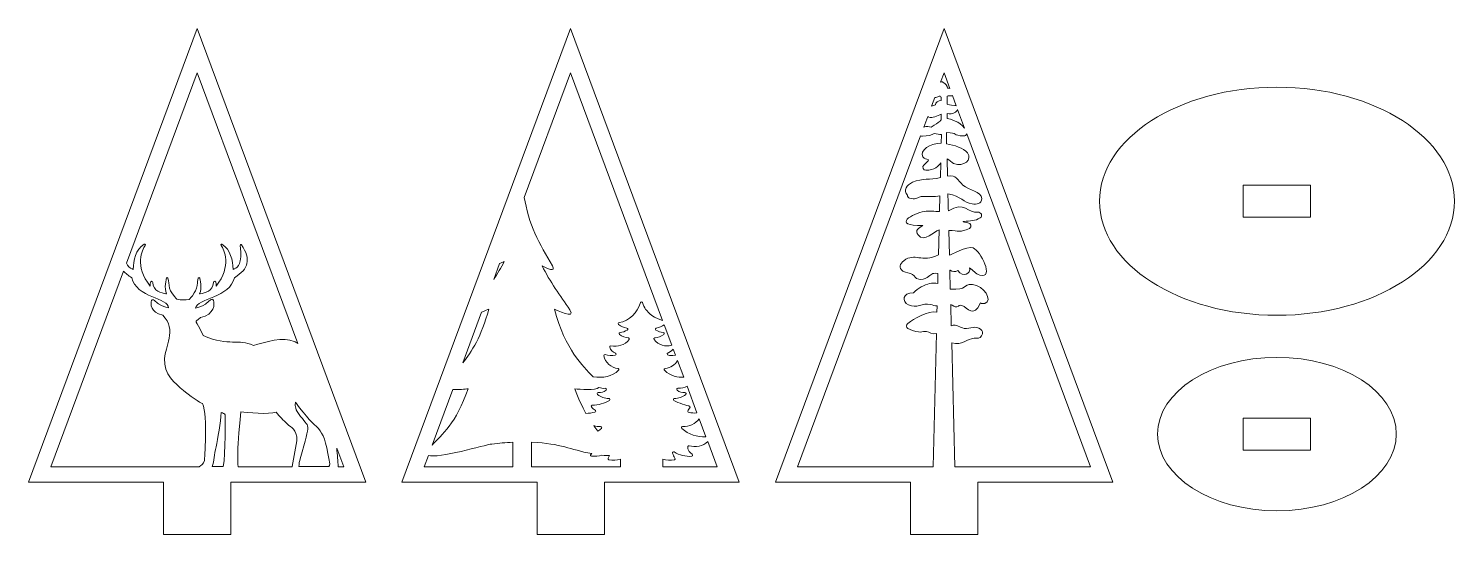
# Model space of a CAD drawing. Header units: inches. Extents: x 0 to 424, y -471 to -321.
import ezdxf

# ---------------------------------------------------------------- set-up
doc = ezdxf.new("R2010")
doc.units = ezdxf.units.IN
doc.header["$MEASUREMENT"] = 0
doc.layers.add('_U+0421_U+043B_U+043E_U+0439 1', color=7, linetype='Continuous')

msp = doc.modelspace()

# ---------------------------------------------------------------- linework, layer by layer
at = {"layer": '_U+0421_U+043B_U+043E_U+0439 1', "color": 1, "lineweight": 5, "true_color": 0xff1200}
for points in [[(0, -455.79), (40.06, -455.79), (40.06, -471.31), (60.06, -471.31), (60.06, -455.79), (100.23, -455.79), (50.12, -321.07), (0, -455.79)], [(161.05, -321.07), (110.94, -455.79), (151.1, -455.79), (151.1, -471.31), (171.11, -471.31), (171.11, -455.79), (211.17, -455.79), (161.05, -321.07)], [(271.99, -321.07), (221.88, -455.79), (262.04, -455.79), (262.04, -471.31), (282.05, -471.31), (282.05, -455.79), (322.11, -455.79), (271.99, -321.07)], [(380.91, -367.59), (360.91, -367.59), (360.91, -377.12), (380.91, -377.12), (380.91, -367.59)], [(380.91, -436.74), (360.91, -436.74), (360.91, -446.26), (380.91, -446.26), (380.91, -436.74)]]:
    msp.add_lwpolyline(points, dxfattribs=at)
for points, knots in [([(50.12, -334.23), (50.12, -334.23), (80.01, -414.59), (80.01, -414.59), (79.66, -414.39), (79.29, -414.2), (78.91, -414.01), (75.92, -412.5), (70.18, -414.16), (66.81, -415.21), (62.23, -412.89), (59.95, -415.72), (51.86, -412.24), (49.52, -406.92), (49.12, -408.81), (51.05, -406.87), (55.36, -405.98), (55.34, -402.81), (54.93, -401.79), (54.51, -400.76), (53.52, -402.35), (52.55, -402.92), (51.2, -403.74), (50.59, -403.9), (49.64, -404.12), (49.96, -401.21), (60, -400.96), (61.16, -395.06), (63.37, -393.71), (64.56, -392.36), (64.9, -390.81), (65.25, -389.24), (64.73, -387.44), (63.32, -385.31), (63.26, -385.23), (63.15, -385.19), (63.06, -385.23), (62.96, -385.26), (62.9, -385.36), (62.91, -385.46), (63.47, -391.22), (62.37, -391.8), (61.11, -392.47), (61, -392.52), (60.9, -392.57), (60.8, -392.63), (60.64, -389.82), (60.07, -386.81), (57.48, -385.13), (57.4, -385.07), (57.28, -385.08), (57.21, -385.16), (57.08, -385.29), (57.17, -385.43), (57.21, -385.49), (58.09, -386.81), (60.5, -391.51), (55.71, -397.55), (55.76, -396.35), (55.56, -396.15), (55.33, -396.13), (55.12, -396.1), (54.97, -396.3), (54.95, -396.49), (54.74, -399.17), (52.41, -399.58), (51.02, -399.82), (50.95, -399.83), (50.88, -399.84), (50.82, -399.85), (51.67, -398.17), (50.91, -395.33), (50.88, -395.2), (50.86, -395.11), (50.78, -395.05), (50.7, -395.04), (50.29, -394.99), (50.19, -396.2), (50.18, -396.61), (50.16, -397.69), (49.84, -398.73), (49.25, -399.6), (48.42, -400.83), (47.85, -401.4), (47.7, -401.54), (46.45, -401.81), (45.36, -401.66), (44.09, -401.48), (43.79, -401.18), (43.18, -400.45), (42.61, -399.6), (42.02, -398.73), (41.69, -397.69), (41.67, -396.61), (41.65, -395.61), (41.4, -395.18), (41.38, -395.14), (41.33, -395.06), (41.25, -395.03), (41.16, -395.04), (41.07, -395.05), (41, -395.11), (40.98, -395.2), (40.94, -395.33), (40.19, -398.17), (41.04, -399.85), (40.97, -399.84), (40.9, -399.83), (40.84, -399.82), (39.44, -399.58), (37.11, -399.17), (36.9, -396.5), (36.89, -396.37), (36.82, -396.22), (36.68, -396.16), (36.58, -396.11), (36.47, -396.12), (36.39, -396.18), (36.3, -396.25), (36.1, -396.38), (36.15, -397.55), (31.36, -391.51), (33.77, -386.81), (34.64, -385.49), (34.68, -385.43), (34.78, -385.28), (34.65, -385.16), (34.58, -385.08), (34.46, -385.07), (34.37, -385.13), (31.78, -386.81), (31.22, -389.82), (31.06, -392.63), (30.95, -392.57), (30.85, -392.52), (30.75, -392.47), (30.08, -392.11), (29.46, -391.78), (29.11, -390.71), (29.11, -390.71), (50.12, -334.23), (50.12, -334.23)], [0, 0, 0, 0, 1, 1, 1, 2, 2, 2, 3, 3, 3, 4, 4, 4, 5, 5, 5, 6, 6, 6, 7, 7, 7, 8, 8, 8, 9, 9, 9, 10, 10, 10, 11, 11, 11, 12, 12, 12, 13, 13, 13, 14, 14, 14, 15, 15, 15, 16, 16, 16, 17, 17, 17, 18, 18, 18, 19, 19, 19, 20, 20, 20, 21, 21, 21, 22, 22, 22, 23, 23, 23, 24, 24, 24, 25, 25, 25, 26, 26, 26, 27, 27, 27, 28, 28, 28, 29, 29, 29, 30, 30, 30, 31, 31, 31, 32, 32, 32, 33, 33, 33, 34, 34, 34, 35, 35, 35, 36, 36, 36, 37, 37, 37, 38, 38, 38, 39, 39, 39, 40, 40, 40, 41, 41, 41, 42, 42, 42, 43, 43, 43, 44, 44, 44, 45, 45, 45, 46, 46, 46, 47, 47, 47, 47]), ([(183.35, -404.46), (182.98, -403.84), (182.68, -403.16), (182.44, -402.45), (182.35, -402.16), (181.94, -402.16), (181.84, -402.45), (180.85, -405.45), (178.59, -407.93), (175.48, -408.4), (175.2, -408.44), (175.11, -408.78), (175.33, -408.96), (176.04, -409.53), (176.87, -409.88), (177.76, -410.03), (178.05, -410.07), (178.13, -410.45), (177.89, -410.6), (177.24, -411.02), (176.51, -411.27), (175.75, -411.34), (175.46, -411.36), (175.35, -411.72), (175.58, -411.9), (176.35, -412.5), (177.26, -412.82), (178.22, -412.9), (178.48, -412.92), (178.61, -413.22), (178.45, -413.41), (177.14, -415.06), (175.05, -415.75), (173.05, -415.3), (172.81, -415.24), (172.6, -415.47), (172.68, -415.7), (172.94, -416.51), (173.58, -417.09), (174.38, -417.43), (174.66, -417.55), (174.62, -417.97), (174.32, -418.03), (173.31, -418.25), (172.28, -418.18), (171.33, -417.86), (171.1, -417.78), (170.87, -417.98), (170.92, -418.22), (171.33, -420.24), (173.05, -421.83), (175.14, -422.03), (175.41, -422.06), (175.52, -422.39), (175.33, -422.57), (173.29, -424.55), (170.79, -424.85), (167.73, -424.52), (164.62, -421.17), (159.53, -416.54), (156.24, -404.43), (156.64, -404.53), (162.79, -407.64), (160.81, -404.6), (158.04, -400.39), (154.86, -396.28), (152.57, -391.5), (154.02, -392.29), (156.85, -393.59), (155.64, -391.56), (153.78, -388.44), (152.03, -385.2), (150.41, -381.84), (149, -378.9), (147.94, -374.48), (147.29, -371.23), (147.29, -371.23), (161.05, -334.23), (161.05, -334.23), (161.05, -334.23), (188.4, -407.73), (188.4, -407.73), (184.45, -406.73), (183.78, -404.64), (183.35, -404.46)], [0, 0, 0, 0, 1, 1, 1, 2, 2, 2, 3, 3, 3, 4, 4, 4, 5, 5, 5, 6, 6, 6, 7, 7, 7, 8, 8, 8, 9, 9, 9, 10, 10, 10, 11, 11, 11, 12, 12, 12, 13, 13, 13, 14, 14, 14, 15, 15, 15, 16, 16, 16, 17, 17, 17, 18, 18, 18, 19, 19, 19, 20, 20, 20, 21, 21, 21, 22, 22, 22, 23, 23, 23, 24, 24, 24, 25, 25, 25, 26, 26, 26, 27, 27, 27, 28, 28, 28, 28]), ([(271.78, -337.05), (271.49, -336.86), (271.2, -336.87), (270.96, -336.99), (270.96, -336.99), (271.99, -334.23), (271.99, -334.23), (271.99, -334.23), (273.71, -338.85), (273.71, -338.85), (273.5, -338.79), (273.28, -338.75), (273.05, -338.75), (273.07, -338.13), (272.29, -337.4), (271.78, -337.05)], [0, 0, 0, 0, 1, 1, 1, 2, 2, 2, 3, 3, 3, 4, 4, 4, 5, 5, 5, 5]), ([(423.65, -372.36), (423.65, -391.06), (400.03, -406.22), (370.91, -406.22), (341.78, -406.22), (318.17, -391.06), (318.17, -372.36), (318.17, -353.65), (341.78, -338.49), (370.91, -338.49), (400.03, -338.49), (423.65, -353.65), (423.65, -372.36)], [0, 0, 0, 0, 1, 1, 1, 2, 2, 2, 3, 3, 3, 4, 4, 4, 4]), ([(269.26, -341.57), (269.59, -341.6), (270.11, -341.47), (270.51, -341.17), (270.71, -341), (270.93, -341.29), (271.15, -341.46), (271.15, -341.46), (271.15, -342.41), (271.15, -342.41), (270.38, -342.51), (269.29, -342.92), (269.48, -343.76), (269.05, -343.82), (268.65, -343.97), (268.29, -344.17), (268.29, -344.17), (269.26, -341.57), (269.26, -341.57)], [0, 0, 0, 0, 1, 1, 1, 2, 2, 2, 3, 3, 3, 4, 4, 4, 5, 5, 5, 6, 6, 6, 6]), ([(274.49, -340.95), (274.49, -340.95), (275.64, -344.03), (275.64, -344.03), (275.52, -343.97), (275.39, -343.92), (275.22, -343.9), (273.72, -343.72), (273.13, -343.63), (272.92, -343.53), (272.92, -343.53), (272.92, -341.14), (272.92, -341.14), (273.29, -341.08), (273.67, -341.05), (274.06, -341.07), (274.22, -341.07), (274.36, -341.03), (274.49, -340.95)], [0, 0, 0, 0, 1, 1, 1, 2, 2, 2, 3, 3, 3, 4, 4, 4, 5, 5, 5, 6, 6, 6, 6]), ([(267.17, -347.18), (267.26, -347.25), (267.36, -347.3), (267.48, -347.35), (268.5, -347.76), (270.06, -347.02), (271.15, -346.47), (271.15, -346.47), (271.15, -348.24), (271.15, -348.24), (270.94, -348.45), (270.87, -348.66), (268.14, -350.33), (267.66, -350.35), (266.78, -349.83), (266.01, -350.32), (266.01, -350.32), (267.17, -347.18), (267.17, -347.18)], [0, 0, 0, 0, 1, 1, 1, 2, 2, 2, 3, 3, 3, 4, 4, 4, 5, 5, 5, 6, 6, 6, 6]), ([(276.04, -345.1), (276.04, -345.1), (278.09, -350.61), (278.09, -350.61), (276.64, -348.68), (273.94, -347.96), (272.92, -347.79), (272.92, -347.79), (272.92, -346.34), (272.92, -346.34), (274.66, -346.6), (275.76, -345.84), (276.04, -345.1)], [0, 0, 0, 0, 1, 1, 1, 2, 2, 2, 3, 3, 3, 4, 4, 4, 4]), ([(271.17, -355.09), (267.74, -355.09), (264.62, -357.32), (265.73, -359.14), (266.61, -360.56), (268.78, -359.14), (265.97, -361.62), (265.39, -362.15), (265.85, -363.18), (266.62, -363.17), (268.97, -363.13), (270.55, -361.88), (271.02, -360.94), (271.02, -360.94), (270.91, -365.35), (270.91, -365.35), (267.73, -366.18), (265.67, -365.37), (262.65, -366.73), (260.92, -367.51), (259.7, -369.17), (261.11, -370.58), (261.11, -371.01), (261.44, -371.4), (261.78, -371.46), (263.61, -371.75), (263.54, -371.64), (265.19, -370.92), (266.55, -370.9), (269.37, -371.13), (270.77, -370.79), (270.77, -370.79), (270.65, -375.42), (270.65, -375.42), (269.16, -375.38), (267.7, -375.18), (266.16, -375.38), (262.74, -375.83), (256.17, -379.76), (265.66, -379.56), (264.45, -380.28), (263.21, -381.05), (264.28, -382.37), (266.24, -384.77), (268.94, -381.31), (270.52, -380.81), (270.52, -380.81), (270.33, -388.24), (270.33, -388.24), (265.24, -390.81), (263.42, -387.45), (260.07, -390.02), (258.87, -390.94), (258.35, -392.17), (259.79, -393.1), (260.69, -393.67), (261.83, -393.6), (262.66, -394.13), (263.48, -394.65), (263.29, -395.28), (264.48, -395.51), (265.37, -395.69), (266.16, -395.4), (266.94, -394.96), (268.42, -394.12), (268.1, -393.62), (270.18, -393.79), (270.18, -393.79), (270.11, -396.78), (270.11, -396.78), (269.33, -396.61), (268.5, -396.6), (267.67, -396.8), (266.35, -397.11), (264.1, -398.17), (262.94, -399.53), (259.54, -399.63), (259.42, -402.06), (261.45, -403.14), (263.72, -404.34), (265.68, -402.43), (267.95, -403.02), (268.63, -403.19), (269.3, -403.39), (269.94, -403.42), (269.94, -403.42), (269.89, -405.27), (269.89, -405.27), (267.21, -404.66), (262.86, -407.43), (261.27, -408.63), (260.79, -408.98), (260.57, -409.89), (261.27, -410.19), (265.26, -411.96), (265.3, -410.82), (266.8, -411.08), (267.7, -411.23), (268.28, -412), (269.73, -411.63), (269.73, -411.63), (268.73, -451.2), (268.73, -451.2), (268.73, -451.2), (228.48, -451.2), (228.48, -451.2), (228.48, -451.2), (265.05, -352.9), (265.05, -352.9), (265.19, -352.99), (265.37, -353.05), (265.56, -353.05), (267.15, -353.05), (268.48, -352.64), (269.05, -352.29), (269.88, -352.39), (270.71, -352.58), (271.23, -352.51), (271.23, -352.51), (271.17, -355.09), (271.17, -355.09)], [0, 0, 0, 0, 1, 1, 1, 2, 2, 2, 3, 3, 3, 4, 4, 4, 5, 5, 5, 6, 6, 6, 7, 7, 7, 8, 8, 8, 9, 9, 9, 10, 10, 10, 11, 11, 11, 12, 12, 12, 13, 13, 13, 14, 14, 14, 15, 15, 15, 16, 16, 16, 17, 17, 17, 18, 18, 18, 19, 19, 19, 20, 20, 20, 21, 21, 21, 22, 22, 22, 23, 23, 23, 24, 24, 24, 25, 25, 25, 26, 26, 26, 27, 27, 27, 28, 28, 28, 29, 29, 29, 30, 30, 30, 31, 31, 31, 32, 32, 32, 33, 33, 33, 34, 34, 34, 35, 35, 35, 36, 36, 36, 37, 37, 37, 38, 38, 38, 39, 39, 39, 40, 40, 40, 40]), ([(275.21, -451.2), (275.21, -451.2), (274.27, -414.41), (274.27, -414.41), (277.47, -415.28), (278.84, -413.13), (280.95, -413.06), (281.82, -413.03), (282.64, -413.16), (283.17, -412.31), (284.24, -410.58), (282.01, -409.56), (280.63, -409.83), (279.71, -410.01), (278.93, -410.27), (277.98, -410.1), (276.66, -409.87), (275.9, -408.81), (274.14, -409.33), (274.14, -409.33), (273.98, -403.02), (273.98, -403.02), (274.61, -403.27), (275.13, -403.85), (275.84, -403.71), (276.74, -403.54), (276.3, -403.03), (277.32, -403.34), (279.04, -403.86), (280.68, -407.3), (282.85, -402.55), (283.2, -402.75), (283.62, -402.84), (284.13, -402.68), (286.6, -401.93), (283.82, -397.27), (280.46, -397.1), (277.38, -396.93), (279.14, -398.81), (273.86, -398.42), (273.86, -398.42), (273.72, -392.9), (273.72, -392.9), (273.74, -392.89), (273.75, -392.86), (273.77, -392.84), (274.54, -393.28), (275.36, -393.43), (276.1, -392.95), (277.67, -395.12), (280.03, -393.92), (279.58, -392.14), (280.64, -392.77), (281.32, -393.96), (282.6, -394.29), (287.18, -395.49), (282.79, -387.07), (280.61, -386.22), (278.85, -385.53), (273.75, -388.47), (273.61, -388.35), (273.61, -388.35), (273.42, -381.02), (273.42, -381.02), (276.45, -381.08), (276.7, -381.74), (279.55, -380.41), (280.45, -379.99), (279.88, -378.81), (279.09, -378.72), (275.69, -378.35), (279.12, -378.29), (280.41, -378.12), (281.3, -378), (281.95, -377.77), (282.72, -377.3), (283.65, -376.73), (283, -375.49), (282.02, -375.64), (279.18, -376.07), (277.96, -372.08), (273.35, -375.24), (273.33, -375.25), (273.31, -375.25), (273.28, -375.25), (273.28, -375.25), (273.2, -372.32), (273.15, -370.17), (277.06, -370.89), (277.83, -372.77), (280.35, -373.14), (281.61, -373.33), (283.23, -373.19), (283.2, -371.52), (283.16, -369.49), (279.4, -369.12), (277.62, -367.57), (275.9, -366.07), (275.65, -364.39), (273.15, -364.88), (273.11, -364.85), (273.06, -364.83), (273.01, -364.81), (273.01, -364.81), (272.88, -359.73), (272.88, -359.73), (273.58, -360.13), (274.29, -360.91), (274.82, -361.13), (277.95, -362.39), (280.51, -359.91), (278.96, -358.02), (277.77, -356.56), (275, -355.69), (272.77, -355.3), (272.77, -355.3), (272.69, -351.97), (272.69, -351.97), (276.21, -351.97), (274.41, -352.85), (277.87, -352.96), (278.25, -352.98), (278.6, -352.7), (278.73, -352.35), (278.73, -352.35), (315.51, -451.2), (315.51, -451.2), (315.51, -451.2), (275.21, -451.2), (275.21, -451.2)], [0, 0, 0, 0, 1, 1, 1, 2, 2, 2, 3, 3, 3, 4, 4, 4, 5, 5, 5, 6, 6, 6, 7, 7, 7, 8, 8, 8, 9, 9, 9, 10, 10, 10, 11, 11, 11, 12, 12, 12, 13, 13, 13, 14, 14, 14, 15, 15, 15, 16, 16, 16, 17, 17, 17, 18, 18, 18, 19, 19, 19, 20, 20, 20, 21, 21, 21, 22, 22, 22, 23, 23, 23, 24, 24, 24, 25, 25, 25, 26, 26, 26, 27, 27, 27, 28, 28, 28, 29, 29, 29, 30, 30, 30, 31, 31, 31, 32, 32, 32, 33, 33, 33, 34, 34, 34, 35, 35, 35, 36, 36, 36, 37, 37, 37, 38, 38, 38, 39, 39, 39, 40, 40, 40, 41, 41, 41, 42, 42, 42, 43, 43, 43, 43]), ([(6.6, -451.2), (6.6, -451.2), (28.21, -393.1), (28.21, -393.1), (28.82, -393.77), (29.64, -394.42), (30.7, -395.06), (31.86, -400.95), (41.78, -401.1), (41.61, -403.98), (40.44, -403.7), (39.98, -403.68), (38.59, -402.84), (37.77, -402.35), (36.91, -401), (36.56, -401.87), (36.21, -402.74), (36.2, -405.45), (39.87, -406.2), (44.23, -410.59), (40.5, -415.74), (40.4, -419.01), (40.24, -423.82), (43.4, -426.36), (46.08, -428.57), (47.42, -429.68), (51.23, -432.5), (51.68, -432.4), (53.32, -436.42), (52.3, -449.06), (52.27, -449.33), (52.18, -450.29), (51.03, -451.11), (50.76, -451.11), (50.76, -451.11), (50.76, -451.2), (50.76, -451.2), (50.76, -451.2), (6.6, -451.2), (6.6, -451.2)], [0, 0, 0, 0, 1, 1, 1, 2, 2, 2, 3, 3, 3, 4, 4, 4, 5, 5, 5, 6, 6, 6, 7, 7, 7, 8, 8, 8, 9, 9, 9, 10, 10, 10, 11, 11, 11, 12, 12, 12, 13, 13, 13, 13]), ([(139.88, -390.86), (140.33, -390.66), (141, -390.44), (141.35, -390.26), (140.41, -392.1), (139.36, -393.86), (138.24, -395.56), (138.24, -395.56), (139.88, -390.86), (139.88, -390.86)], [0, 0, 0, 0, 1, 1, 1, 2, 2, 2, 3, 3, 3, 3]), ([(134.61, -405.31), (135.65, -404.91), (136.6, -404.45), (136.75, -404.41), (134.58, -412.4), (131.66, -417.11), (129.01, -420.37), (129.01, -420.37), (134.61, -405.31), (134.61, -405.31)], [0, 0, 0, 0, 1, 1, 1, 2, 2, 2, 3, 3, 3, 3]), ([(185.84, -413.41), (185.68, -413.22), (185.81, -412.92), (186.06, -412.9), (187.02, -412.82), (187.93, -412.5), (188.7, -411.9), (188.93, -411.72), (188.82, -411.36), (188.53, -411.34), (187.77, -411.27), (187.03, -411.02), (186.4, -410.6), (186.16, -410.45), (186.24, -410.07), (186.52, -410.03), (187.38, -409.89), (188.18, -409.55), (188.88, -409.02), (188.88, -409.02), (191.14, -415.1), (191.14, -415.1), (191.13, -415.1), (191.13, -415.11), (191.13, -415.12), (189.09, -415.7), (187.14, -415.06), (185.84, -413.41)], [0, 0, 0, 0, 1, 1, 1, 2, 2, 2, 3, 3, 3, 4, 4, 4, 5, 5, 5, 6, 6, 6, 7, 7, 7, 8, 8, 8, 9, 9, 9, 9]), ([(191.57, -416.27), (191.57, -416.27), (192.23, -418.05), (192.23, -418.05), (191.33, -418.23), (189.27, -418.25), (189.78, -417.54), (190.47, -417.17), (191, -416.94), (191.57, -416.27)], [0, 0, 0, 0, 1, 1, 1, 2, 2, 2, 3, 3, 3, 3]), ([(406.36, -441.5), (406.36, -454.08), (390.49, -464.27), (370.91, -464.27), (351.33, -464.27), (335.45, -454.08), (335.45, -441.5), (335.45, -428.93), (351.33, -418.73), (370.91, -418.73), (390.49, -418.73), (406.36, -428.93), (406.36, -441.5)], [0, 0, 0, 0, 1, 1, 1, 2, 2, 2, 3, 3, 3, 4, 4, 4, 4]), ([(194.68, -424.61), (192.87, -424.64), (190.81, -424.37), (188.95, -422.57), (188.76, -422.39), (188.88, -422.06), (189.14, -422.03), (190.76, -421.88), (192.09, -420.9), (192.83, -419.64), (192.83, -419.64), (194.68, -424.61), (194.68, -424.61)], [0, 0, 0, 0, 1, 1, 1, 2, 2, 2, 3, 3, 3, 4, 4, 4, 4]), ([(169.04, -429.77), (169.99, -430.54), (171.17, -430.92), (172.39, -430.9), (172.72, -430.9), (172.84, -431.32), (172.56, -431.49), (171.06, -432.41), (169.32, -432.92), (167.5, -432.91), (167.23, -432.9), (167.08, -433.22), (167.25, -433.43), (167.56, -433.81), (167.94, -434.13), (168.35, -434.38), (168.59, -434.52), (168.55, -434.89), (168.28, -434.96), (167.4, -435.21), (166.5, -435.35), (165.58, -435.37), (164.48, -433.39), (163.38, -431), (162.35, -428.02), (163.83, -428.27), (168.39, -428.64), (169.46, -427.67), (170.04, -427.87), (170.68, -427.96), (171.35, -427.91), (171.65, -427.88), (171.81, -428.27), (171.57, -428.47), (170.92, -429.02), (170.09, -429.27), (169.27, -429.2), (168.95, -429.18), (168.8, -429.57), (169.04, -429.77)], [0, 0, 0, 0, 1, 1, 1, 2, 2, 2, 3, 3, 3, 4, 4, 4, 5, 5, 5, 6, 6, 6, 7, 7, 7, 8, 8, 8, 9, 9, 9, 10, 10, 10, 11, 11, 11, 12, 12, 12, 13, 13, 13, 13]), ([(198.6, -435.17), (197.59, -435.31), (197.17, -435.28), (196, -434.96), (195.22, -434.74), (197.31, -433.42), (196.19, -433.16), (195.84, -433.08), (193.07, -432.32), (191.71, -431.49), (191.44, -431.32), (191.56, -430.89), (191.88, -430.9), (193.11, -430.92), (194.28, -430.55), (195.25, -429.76), (195.49, -429.57), (195.33, -429.18), (195.02, -429.2), (194.14, -429.27), (193.34, -429), (192.71, -428.47), (192.48, -428.27), (192.63, -427.88), (192.94, -427.91), (193.93, -427.98), (194.89, -427.76), (195.66, -427.25), (195.66, -427.25), (198.6, -435.17), (198.6, -435.17)], [0, 0, 0, 0, 1, 1, 1, 2, 2, 2, 3, 3, 3, 4, 4, 4, 5, 5, 5, 6, 6, 6, 7, 7, 7, 8, 8, 8, 9, 9, 9, 10, 10, 10, 10]), ([(89.23, -451.11), (89.23, -451.11), (80.31, -451.11), (80.31, -451.11), (80.37, -450.33), (80.51, -449.57), (80.71, -448.83), (83.94, -436.86), (83.69, -440.42), (80.2, -435.39), (79.04, -433.74), (79.2, -432.84), (79.34, -432.02), (85.91, -441.62), (87.49, -437.62), (89.3, -449.26), (89.42, -449.97), (89.7, -450.85), (89.23, -451.11)], [0, 0, 0, 0, 1, 1, 1, 2, 2, 2, 3, 3, 3, 4, 4, 4, 5, 5, 5, 6, 6, 6, 6]), ([(126.06, -428.29), (127.74, -428.36), (129.72, -428.17), (130.64, -428.02), (127.06, -438.32), (122.73, -441.67), (119.91, -444.83), (119.91, -444.83), (126.06, -428.29), (126.06, -428.29)], [0, 0, 0, 0, 1, 1, 1, 2, 2, 2, 3, 3, 3, 3]), ([(54.53, -451.11), (55.26, -449.47), (55.15, -447.62), (55.71, -445.27), (56.25, -442.98), (57.08, -437.88), (57.23, -435.1), (57.72, -435.21), (58.17, -435.41), (58.44, -435.77), (58.45, -436.01), (58.55, -447.7), (57.87, -451.11), (57.87, -451.11), (54.53, -451.11), (54.53, -451.11)], [0, 0, 0, 0, 1, 1, 1, 2, 2, 2, 3, 3, 3, 4, 4, 4, 5, 5, 5, 5]), ([(78.33, -451.11), (78.33, -451.11), (78.33, -451.2), (78.33, -451.2), (78.33, -451.2), (62.27, -451.2), (62.27, -451.2), (62.27, -451.2), (62.27, -451.11), (62.27, -451.11), (62.27, -451.11), (61.72, -447.53), (63.1, -434.9), (64.84, -435.17), (71.45, -435.69), (73.58, -435.04), (74.49, -436.35), (75.76, -437.33), (76.85, -438.48), (78.06, -439.75), (79.74, -439.77), (79.74, -443.52), (79.74, -443.52), (78.33, -451.11), (78.33, -451.11)], [0, 0, 0, 0, 1, 1, 1, 2, 2, 2, 3, 3, 3, 4, 4, 4, 5, 5, 5, 6, 6, 6, 7, 7, 7, 8, 8, 8, 8]), ([(170.2, -439.81), (169.88, -440.1), (169.54, -440.36), (169.19, -440.61), (168.77, -440.11), (168.35, -439.58), (167.92, -438.99), (168.57, -439.19), (169.26, -439.28), (169.97, -439.25), (170.26, -439.24), (170.41, -439.61), (170.2, -439.81)], [0, 0, 0, 0, 1, 1, 1, 2, 2, 2, 3, 3, 3, 4, 4, 4, 4]), ([(199.27, -436.96), (199.27, -436.96), (201.25, -442.3), (201.25, -442.3), (198.63, -442.45), (196.07, -441.62), (194.09, -439.81), (193.87, -439.61), (194.02, -439.24), (194.31, -439.25), (196.27, -439.33), (198.12, -438.52), (199.27, -436.96)], [0, 0, 0, 0, 1, 1, 1, 2, 2, 2, 3, 3, 3, 4, 4, 4, 4]), ([(143.87, -451.2), (143.87, -451.2), (117.54, -451.2), (117.54, -451.2), (117.54, -451.2), (118.8, -447.83), (118.8, -447.83), (121.66, -448.88), (135.57, -444.7), (137.68, -444.45), (139.72, -444.2), (141.79, -444.02), (143.87, -443.93), (143.87, -443.93), (143.87, -451.2), (143.87, -451.2)], [0, 0, 0, 0, 1, 1, 1, 2, 2, 2, 3, 3, 3, 4, 4, 4, 5, 5, 5, 5]), ([(175.85, -451.2), (175.85, -451.2), (149.43, -451.2), (149.43, -451.2), (149.43, -451.2), (149.43, -443.92), (149.43, -443.92), (158.64, -444.33), (160.52, -446.07), (167.39, -447.31), (167.31, -447.38), (167.22, -447.44), (167.13, -447.49), (166.86, -447.65), (166.96, -448.05), (167.26, -448.08), (168.3, -448.16), (169.35, -448.05), (170.36, -447.76), (171.21, -447.85), (171.99, -447.9), (172.65, -447.9), (172.53, -448.15), (172.39, -448.39), (172.23, -448.63), (172.11, -448.81), (172.2, -449.06), (172.42, -449.11), (173.61, -449.4), (174.77, -449.33), (175.85, -448.98), (175.85, -448.98), (175.85, -451.2), (175.85, -451.2)], [0, 0, 0, 0, 1, 1, 1, 2, 2, 2, 3, 3, 3, 4, 4, 4, 5, 5, 5, 6, 6, 6, 7, 7, 7, 8, 8, 8, 9, 9, 9, 10, 10, 10, 11, 11, 11, 11]), ([(188.43, -448.98), (189.51, -449.33), (190.68, -449.4), (191.87, -449.11), (192.08, -449.06), (192.17, -448.81), (192.05, -448.63), (191.75, -448.18), (191.51, -447.7), (191.33, -447.2), (191.23, -446.92), (191.54, -446.66), (191.79, -446.82), (193.4, -447.81), (195.24, -448.23), (197.03, -448.08), (197.34, -448.05), (197.42, -447.65), (197.16, -447.49), (195.64, -446.59), (195.6, -444.81), (196.28, -444.97), (198.04, -445.4), (200.54, -445.16), (201.79, -443.75), (201.79, -443.75), (204.57, -451.2), (204.57, -451.2), (204.57, -451.2), (188.43, -451.2), (188.43, -451.2), (188.43, -451.2), (188.43, -448.98), (188.43, -448.98)], [0, 0, 0, 0, 1, 1, 1, 2, 2, 2, 3, 3, 3, 4, 4, 4, 5, 5, 5, 6, 6, 6, 7, 7, 7, 8, 8, 8, 9, 9, 9, 10, 10, 10, 11, 11, 11, 11]), ([(93.63, -451.2), (93.63, -451.2), (92.02, -451.2), (92.02, -451.2), (92.02, -451.2), (92.02, -451.11), (92.02, -451.11), (92.02, -451.11), (92.01, -451.11), (92.01, -451.11), (91.92, -449.65), (91.77, -447.67), (91.57, -445.68), (91.57, -445.68), (93.63, -451.2), (93.63, -451.2)], [0, 0, 0, 0, 1, 1, 1, 2, 2, 2, 3, 3, 3, 4, 4, 4, 5, 5, 5, 5])]:
    msp.add_open_spline(points, degree=3, knots=knots, dxfattribs=at)

doc.saveas('drawing.dxf')
